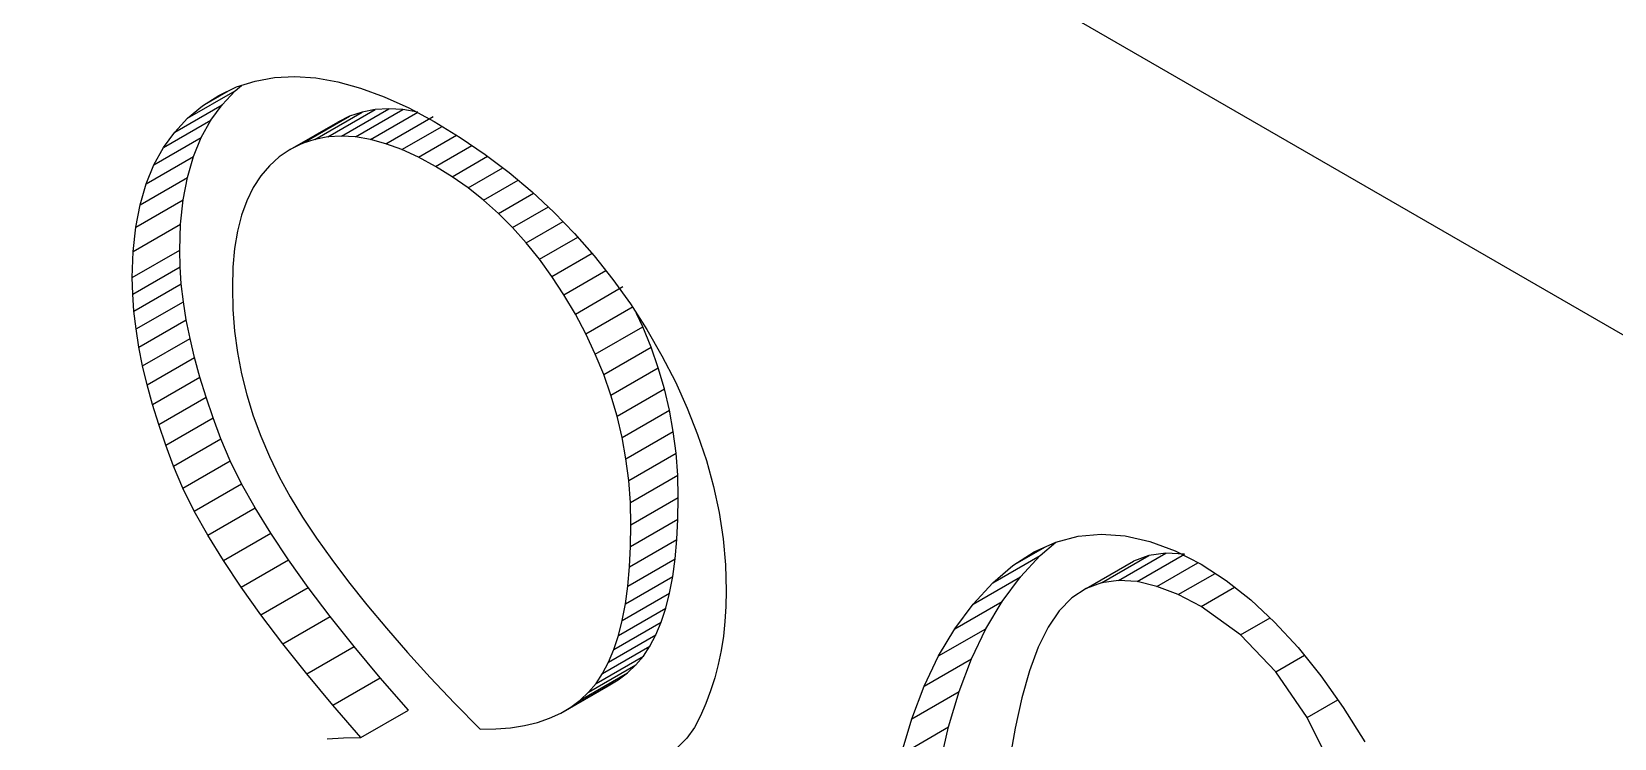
# Model space of a CAD drawing. Header units: millimetres. Extents: x 98 to 524, y -2487 to -1043.
# Drawn here: x 263.592 to 265.954, y -1255.592 to -1254.536 of the extents above; entities that cross this region are included whole.
import ezdxf

# ---------------------------------------------------------------- set-up
doc = ezdxf.new("R2010")
doc.units = ezdxf.units.MM
doc.layers.get('0').update_dxf_attribs({"lineweight": 18})

msp = doc.modelspace()

# ---------------------------------------------------------------- linework, layer by layer
at = {"color": 7, "lineweight": -3, "ltscale": 0.265362}
msp.add_line((272.784, -1258.9251), (263.5916, -1253.6179), dxfattribs=at)
at = {"color": 7, "lineweight": -3, "ltscale": 0.000732373}
msp.add_line((263.871, -1254.6317), (263.8975, -1254.6191), dxfattribs=at)
at = {"color": 7, "lineweight": -3, "ltscale": 0.000309904}
msp.add_line((263.8952, -1254.6247), (263.9048, -1254.6168), dxfattribs=at)
at = {"color": 7, "lineweight": -3, "ltscale": 0.000727456}
msp.add_line((263.8975, -1254.6191), (263.9252, -1254.6102), dxfattribs=at)
at = {"color": 7, "lineweight": -3, "ltscale": 0.000736201}
msp.add_line((263.9252, -1254.6102), (263.9542, -1254.605), dxfattribs=at)
at = {"color": 7, "lineweight": -3, "ltscale": 0.000757093}
msp.add_line((263.9542, -1254.605), (263.9844, -1254.6034), dxfattribs=at)
at = {"color": 7, "lineweight": -3, "ltscale": 0.00078868}
msp.add_line((263.9844, -1254.6034), (264.0159, -1254.6055), dxfattribs=at)
at = {"color": 7, "lineweight": -3, "ltscale": 0.000831039}
msp.add_line((264.0159, -1254.6055), (264.0487, -1254.6112), dxfattribs=at)
at = {"color": 7, "lineweight": -3, "ltscale": 0.000882067}
msp.add_line((264.0487, -1254.6112), (264.0827, -1254.6206), dxfattribs=at)
at = {"color": 7, "lineweight": -3, "ltscale": 0.000939844}
msp.add_line((264.0827, -1254.6206), (264.1179, -1254.6336), dxfattribs=at)
at = {"color": 7, "lineweight": -3, "ltscale": 0.002041}
for p, q in [((263.8245, -1254.6655), (263.8952, -1254.6247)), ((263.7884, -1254.7096), (263.8591, -1254.6688)), ((263.8051, -1254.6863), (263.8759, -1254.6455)), ((263.9954, -1254.7037), (264.0661, -1254.6628)), ((264.0141, -1254.6974), (264.0848, -1254.6566)), ((264.0336, -1254.6937), (264.1043, -1254.6529)), ((264.0539, -1254.6925), (264.1246, -1254.6516)), ((264.0752, -1254.6937), (264.1459, -1254.6529)), ((264.0973, -1254.6975), (264.168, -1254.6567)), ((264.1203, -1254.7038), (264.191, -1254.663)), ((263.9777, -1254.7124), (264.0484, -1254.6716)), ((263.7742, -1254.7355), (263.8449, -1254.6947)), ((263.7625, -1254.7639), (263.8332, -1254.7231)), ((263.7535, -1254.7949), (263.8242, -1254.7541)), ((263.7431, -1254.8646), (263.8138, -1254.8238)), ((263.7419, -1254.9033), (263.8126, -1254.8625)), ((263.7425, -1254.9283), (263.8132, -1254.8875)), ((263.7443, -1254.954), (263.815, -1254.9132)), ((264.4032, -1254.9581), (264.4739, -1254.9172)), ((263.7474, -1254.9804), (263.8181, -1254.9396)), ((264.4189, -1254.9878), (264.4897, -1254.947)), ((263.7517, -1255.0075), (263.8224, -1254.9667)), ((263.7573, -1255.0354), (263.828, -1254.9945)), ((264.433, -1255.0179), (264.5038, -1254.9771)), ((263.764, -1255.0639), (263.8347, -1255.0231)), ((264.4455, -1255.0485), (264.5162, -1255.0076)), ((264.4563, -1255.0793), (264.527, -1255.0385)), ((263.772, -1255.0932), (263.8428, -1255.0524)), ((264.4654, -1255.1106), (264.5361, -1255.0698)), ((263.7813, -1255.1231), (263.852, -1255.0823)), ((263.7918, -1255.1538), (263.8625, -1255.113)), ((264.4729, -1255.1423), (264.5436, -1255.1015)), ((263.8035, -1255.1852), (263.8742, -1255.1444)), ((263.8174, -1255.2179), (263.8881, -1255.177)), ((264.4828, -1255.2068), (264.5535, -1255.166)), ((263.8344, -1255.2522), (263.9051, -1255.2114)), ((264.4853, -1255.2396), (264.556, -1255.1988)), ((264.4861, -1255.2728), (264.5568, -1255.232)), ((263.8545, -1255.2884), (263.9252, -1255.2475)), ((264.4856, -1255.3052), (264.5563, -1255.2644)), ((263.8778, -1255.3262), (263.9485, -1255.2854)), ((264.4841, -1255.3357), (264.5548, -1255.2949)), ((263.9042, -1255.3659), (263.9749, -1255.325)), ((264.4814, -1255.3642), (264.5522, -1255.3234)), ((265.0262, -1255.3594), (265.0969, -1255.3186)), ((265.1654, -1255.3679), (265.2361, -1255.3271)), ((265.1886, -1255.3592), (265.2594, -1255.3184)), ((265.214, -1255.3557), (265.2847, -1255.3149)), ((265.2416, -1255.3576), (265.3123, -1255.3167)), ((264.4778, -1255.3908), (264.5485, -1255.35)), ((264.9969, -1255.3912), (265.0677, -1255.3504)), ((263.9337, -1255.4072), (264.0045, -1255.3664)), ((264.4731, -1255.4155), (264.5438, -1255.3747)), ((264.4674, -1255.4382), (264.5381, -1255.3974)), ((264.9697, -1255.4279), (265.0404, -1255.387)), ((263.9664, -1255.4504), (264.0371, -1255.4096)), ((264.4606, -1255.4589), (264.5313, -1255.4181)), ((264.4528, -1255.4778), (264.5235, -1255.4369)), ((264.9453, -1255.4686), (265.016, -1255.4278)), ((264.0022, -1255.4953), (264.0729, -1255.4545)), ((264.434, -1255.5096), (264.5047, -1255.4687)), ((264.4439, -1255.4946), (264.5146, -1255.4538)), ((264.4104, -1255.5346), (264.4811, -1255.4938)), ((264.4229, -1255.5228), (264.4936, -1255.482)), ((264.9238, -1255.5135), (264.9945, -1255.4727)), ((264.0411, -1255.5419), (264.1118, -1255.5011)), ((264.3813, -1255.554), (264.452, -1255.5132)), ((264.3965, -1255.545), (264.4672, -1255.5042)), ((264.9052, -1255.5624), (264.9759, -1255.5216)), ((264.0832, -1255.5903), (264.1539, -1255.5495)), ((264.8894, -1255.6155), (264.9601, -1255.5746))]:
    msp.add_line(p, q, dxfattribs=at)
at = {"color": 7, "lineweight": -3, "ltscale": 0.001121}
msp.add_line((263.8465, -1254.6473), (263.8853, -1254.6249), dxfattribs=at)
at = {"color": 7, "lineweight": -3, "ltscale": 0.000727632}
msp.add_line((263.8465, -1254.6473), (263.871, -1254.6317), dxfattribs=at)
at = {"color": 7, "lineweight": -3, "ltscale": 0.000709831}
msp.add_line((263.8759, -1254.6455), (263.8952, -1254.6247), dxfattribs=at)
at = {"color": 7, "lineweight": -3, "ltscale": 0.001004}
msp.add_line((264.1179, -1254.6336), (264.1545, -1254.6503), dxfattribs=at)
at = {"color": 7, "lineweight": -3, "ltscale": 0.00071011}
msp.add_line((263.8051, -1254.6863), (263.8245, -1254.6655), dxfattribs=at)
at = {"color": 7, "lineweight": -3, "ltscale": 0.000713343}
msp.add_line((263.8245, -1254.6655), (263.8465, -1254.6473), dxfattribs=at)
at = {"color": 7, "lineweight": -3, "ltscale": 0.000738375}
msp.add_line((263.8449, -1254.6947), (263.8591, -1254.6688), dxfattribs=at)
at = {"color": 7, "lineweight": -3, "ltscale": 0.000718525}
for p, q in [((263.8591, -1254.6688), (263.8759, -1254.6455)), ((263.7884, -1254.7096), (263.8051, -1254.6863))]:
    msp.add_line(p, q, dxfattribs=at)
at = {"color": 7, "lineweight": -3, "ltscale": 0.000494573}
for p, q in [((264.0661, -1254.6628), (264.0484, -1254.6716)), ((263.9954, -1254.7037), (263.9777, -1254.7124))]:
    msp.add_line(p, q, dxfattribs=at)
at = {"color": 7, "lineweight": -3, "ltscale": 0.00049109}
msp.add_line((264.0848, -1254.6566), (264.0661, -1254.6628), dxfattribs=at)
at = {"color": 7, "lineweight": -3, "ltscale": 0.00049595}
for p, q in [((264.1043, -1254.6529), (264.0848, -1254.6566)), ((264.0336, -1254.6937), (264.0141, -1254.6974))]:
    msp.add_line(p, q, dxfattribs=at)
at = {"color": 7, "lineweight": -3, "ltscale": 0.000510199}
msp.add_line((264.1246, -1254.6516), (264.1043, -1254.6529), dxfattribs=at)
at = {"color": 7, "lineweight": -3, "ltscale": 0.000532353}
msp.add_line((264.1459, -1254.6529), (264.1246, -1254.6516), dxfattribs=at)
at = {"color": 7, "lineweight": -3, "ltscale": 0.000561163}
msp.add_line((264.168, -1254.6567), (264.1459, -1254.6529), dxfattribs=at)
at = {"color": 7, "lineweight": -3, "ltscale": 0.001072}
msp.add_line((264.1545, -1254.6503), (264.1922, -1254.6707), dxfattribs=at)
at = {"color": 7, "lineweight": -3, "ltscale": 0.000510176}
msp.add_line((264.0539, -1254.6925), (264.0336, -1254.6937), dxfattribs=at)
at = {"color": 7, "lineweight": -3, "ltscale": 0.00053233}
msp.add_line((264.0752, -1254.6937), (264.0539, -1254.6925), dxfattribs=at)
at = {"color": 7, "lineweight": -3, "ltscale": 0.001732}
msp.add_line((264.1442, -1254.7126), (264.2042, -1254.678), dxfattribs=at)
at = {"color": 7, "lineweight": -3, "ltscale": 0.00164}
msp.add_line((264.1689, -1254.7239), (264.2258, -1254.6911), dxfattribs=at)
at = {"color": 7, "lineweight": -3, "ltscale": 0.001143}
msp.add_line((264.1922, -1254.6707), (264.2312, -1254.6945), dxfattribs=at)
at = {"color": 7, "lineweight": -3, "ltscale": 0.000738041}
msp.add_line((263.7742, -1254.7355), (263.7884, -1254.7096), dxfattribs=at)
at = {"color": 7, "lineweight": -3, "ltscale": 0.00076818}
for p, q in [((263.8332, -1254.7231), (263.8449, -1254.6947)), ((263.7625, -1254.7639), (263.7742, -1254.7355))]:
    msp.add_line(p, q, dxfattribs=at)
at = {"color": 7, "lineweight": -3, "ltscale": 0.000495045}
msp.add_line((263.9777, -1254.7124), (263.9613, -1254.7235), dxfattribs=at)
at = {"color": 7, "lineweight": -3, "ltscale": 0.000491211}
msp.add_line((264.0141, -1254.6974), (263.9954, -1254.7037), dxfattribs=at)
at = {"color": 7, "lineweight": -3, "ltscale": 0.000561228}
msp.add_line((264.0973, -1254.6975), (264.0752, -1254.6937), dxfattribs=at)
at = {"color": 7, "lineweight": -3, "ltscale": 0.00059634}
msp.add_line((264.1203, -1254.7038), (264.0973, -1254.6975), dxfattribs=at)
at = {"color": 7, "lineweight": -3, "ltscale": 0.000636152}
msp.add_line((264.1442, -1254.7126), (264.1203, -1254.7038), dxfattribs=at)
at = {"color": 7, "lineweight": -3, "ltscale": 0.000680096}
msp.add_line((264.1689, -1254.7239), (264.1442, -1254.7126), dxfattribs=at)
at = {"color": 7, "lineweight": -3, "ltscale": 0.001565}
msp.add_line((264.1946, -1254.7377), (264.2488, -1254.7064), dxfattribs=at)
at = {"color": 7, "lineweight": -3, "ltscale": 0.00113}
msp.add_line((264.2312, -1254.6945), (264.2686, -1254.7199), dxfattribs=at)
at = {"color": 7, "lineweight": -3, "ltscale": 0.00080748}
for p, q in [((263.8242, -1254.7541), (263.8332, -1254.7231)), ((263.7535, -1254.7949), (263.7625, -1254.7639))]:
    msp.add_line(p, q, dxfattribs=at)
at = {"color": 7, "lineweight": -3, "ltscale": 0.000501238}
msp.add_line((263.9465, -1254.7366), (263.9336, -1254.7519), dxfattribs=at)
at = {"color": 7, "lineweight": -3, "ltscale": 0.000493567}
msp.add_line((263.9613, -1254.7235), (263.9465, -1254.7366), dxfattribs=at)
at = {"color": 7, "lineweight": -3, "ltscale": 0.00072794}
msp.add_line((264.1946, -1254.7377), (264.1689, -1254.7239), dxfattribs=at)
at = {"color": 7, "lineweight": -3, "ltscale": 0.000725912}
msp.add_line((264.2193, -1254.753), (264.1946, -1254.7377), dxfattribs=at)
at = {"color": 7, "lineweight": -3, "ltscale": 0.001524}
msp.add_line((264.2193, -1254.753), (264.2721, -1254.7225), dxfattribs=at)
at = {"color": 7, "lineweight": -3, "ltscale": 0.001498}
msp.add_line((264.2431, -1254.7697), (264.295, -1254.7398), dxfattribs=at)
at = {"color": 7, "lineweight": -3, "ltscale": 0.001122}
msp.add_line((264.2686, -1254.7199), (264.3044, -1254.7469), dxfattribs=at)
at = {"color": 7, "lineweight": -3, "ltscale": 0.000854231}
msp.add_line((263.8177, -1254.7877), (263.8242, -1254.7541), dxfattribs=at)
at = {"color": 7, "lineweight": -3, "ltscale": 0.000518481}
msp.add_line((263.9336, -1254.7519), (263.9223, -1254.7693), dxfattribs=at)
at = {"color": 7, "lineweight": -3, "ltscale": 0.000728874}
msp.add_line((264.2431, -1254.7697), (264.2193, -1254.753), dxfattribs=at)
at = {"color": 7, "lineweight": -3, "ltscale": 0.001493}
msp.add_line((264.2661, -1254.788), (264.3179, -1254.7582), dxfattribs=at)
at = {"color": 7, "lineweight": -3, "ltscale": 0.001115}
msp.add_line((264.3044, -1254.7469), (264.3386, -1254.7755), dxfattribs=at)
at = {"color": 7, "lineweight": -3, "ltscale": 0.000543213}
msp.add_line((263.9223, -1254.7693), (263.9128, -1254.7889), dxfattribs=at)
at = {"color": 7, "lineweight": -3, "ltscale": 0.000734154}
msp.add_line((264.2661, -1254.788), (264.2431, -1254.7697), dxfattribs=at)
at = {"color": 7, "lineweight": -3, "ltscale": 0.001514}
msp.add_line((264.2883, -1254.8078), (264.3407, -1254.7775), dxfattribs=at)
at = {"color": 7, "lineweight": -3, "ltscale": 0.001111}
for p, q in [((264.3386, -1254.7755), (264.3712, -1254.8058)), ((264.3712, -1254.8058), (264.4021, -1254.8377)), ((263.8778, -1255.3262), (263.8545, -1255.2884))]:
    msp.add_line(p, q, dxfattribs=at)
at = {"color": 7, "lineweight": -3, "ltscale": 0.002042}
for p, q in [((263.747, -1254.8285), (263.8177, -1254.7877)), ((264.4787, -1255.1744), (264.5494, -1255.1335))]:
    msp.add_line(p, q, dxfattribs=at)
at = {"color": 7, "lineweight": -3, "ltscale": 0.000854677}
msp.add_line((263.747, -1254.8285), (263.7535, -1254.7949), dxfattribs=at)
at = {"color": 7, "lineweight": -3, "ltscale": 0.000908163}
msp.add_line((263.8138, -1254.8238), (263.8177, -1254.7877), dxfattribs=at)
at = {"color": 7, "lineweight": -3, "ltscale": 0.000613227}
msp.add_line((263.905, -1254.8105), (263.899, -1254.8343), dxfattribs=at)
at = {"color": 7, "lineweight": -3, "ltscale": 0.000575335}
msp.add_line((263.9128, -1254.7889), (263.905, -1254.8105), dxfattribs=at)
at = {"color": 7, "lineweight": -3, "ltscale": 0.000741869}
msp.add_line((264.2883, -1254.8078), (264.2661, -1254.788), dxfattribs=at)
at = {"color": 7, "lineweight": -3, "ltscale": 0.000752574}
msp.add_line((264.3096, -1254.8291), (264.2883, -1254.8078), dxfattribs=at)
at = {"color": 7, "lineweight": -3, "ltscale": 0.001543}
msp.add_line((264.3096, -1254.8291), (264.363, -1254.7982), dxfattribs=at)
at = {"color": 7, "lineweight": -3, "ltscale": 0.000908123}
msp.add_line((263.7431, -1254.8646), (263.747, -1254.8285), dxfattribs=at)
at = {"color": 7, "lineweight": -3, "ltscale": 0.000967938}
msp.add_line((263.8126, -1254.8625), (263.8138, -1254.8238), dxfattribs=at)
at = {"color": 7, "lineweight": -3, "ltscale": 0.000656733}
msp.add_line((263.899, -1254.8343), (263.8946, -1254.8602), dxfattribs=at)
at = {"color": 7, "lineweight": -3, "ltscale": 0.000765316}
msp.add_line((264.33, -1254.8519), (264.3096, -1254.8291), dxfattribs=at)
at = {"color": 7, "lineweight": -3, "ltscale": 0.001589}
msp.add_line((264.33, -1254.8519), (264.385, -1254.8201), dxfattribs=at)
at = {"color": 7, "lineweight": -3, "ltscale": 0.000779968}
msp.add_line((264.3496, -1254.8761), (264.33, -1254.8519), dxfattribs=at)
at = {"color": 7, "lineweight": -3, "ltscale": 0.001654}
msp.add_line((264.3496, -1254.8761), (264.4069, -1254.8431), dxfattribs=at)
at = {"color": 7, "lineweight": -3, "ltscale": 0.001113}
msp.add_line((264.4021, -1254.8377), (264.4315, -1254.8712), dxfattribs=at)
at = {"color": 7, "lineweight": -3, "ltscale": 0.000967556}
msp.add_line((263.7419, -1254.9033), (263.7431, -1254.8646), dxfattribs=at)
at = {"color": 7, "lineweight": -3, "ltscale": 0.000624652}
msp.add_line((263.8132, -1254.8875), (263.8126, -1254.8625), dxfattribs=at)
at = {"color": 7, "lineweight": -3, "ltscale": 0.000703374}
msp.add_line((263.8946, -1254.8602), (263.892, -1254.8882), dxfattribs=at)
at = {"color": 7, "lineweight": -3, "ltscale": 0.000796681}
msp.add_line((264.3683, -1254.9019), (264.3496, -1254.8761), dxfattribs=at)
at = {"color": 7, "lineweight": -3, "ltscale": 0.001728}
msp.add_line((264.3683, -1254.9019), (264.4282, -1254.8674), dxfattribs=at)
at = {"color": 7, "lineweight": -3, "ltscale": 0.001119}
msp.add_line((264.4315, -1254.8712), (264.4592, -1254.9063), dxfattribs=at)
at = {"color": 7, "lineweight": -3, "ltscale": 0.000625034}
msp.add_line((263.7425, -1254.9283), (263.7419, -1254.9033), dxfattribs=at)
at = {"color": 7, "lineweight": -3, "ltscale": 0.000644459}
msp.add_line((263.815, -1254.9132), (263.8132, -1254.8875), dxfattribs=at)
at = {"color": 7, "lineweight": -3, "ltscale": 0.000754087}
msp.add_line((263.892, -1254.8882), (263.8912, -1254.9184), dxfattribs=at)
at = {"color": 7, "lineweight": -3, "ltscale": 0.000815966}
msp.add_line((264.3862, -1254.9292), (264.3683, -1254.9019), dxfattribs=at)
at = {"color": 7, "lineweight": -3, "ltscale": 0.001808}
msp.add_line((264.3862, -1254.9292), (264.4488, -1254.8931), dxfattribs=at)
at = {"color": 7, "lineweight": -3, "ltscale": 0.000644051}
msp.add_line((263.7443, -1254.954), (263.7425, -1254.9283), dxfattribs=at)
at = {"color": 7, "lineweight": -3, "ltscale": 0.000664382}
msp.add_line((263.8181, -1254.9396), (263.815, -1254.9132), dxfattribs=at)
at = {"color": 7, "lineweight": -3, "ltscale": 0.000817387}
msp.add_line((263.8912, -1254.9184), (263.892, -1254.9511), dxfattribs=at)
at = {"color": 7, "lineweight": -3, "ltscale": 0.001126}
msp.add_line((264.4592, -1254.9063), (264.4853, -1254.943), dxfattribs=at)
at = {"color": 7, "lineweight": -3, "ltscale": 0.000686791}
for p, q in [((263.8224, -1254.9667), (263.8181, -1254.9396)), ((263.7517, -1255.0075), (263.7474, -1254.9804))]:
    msp.add_line(p, q, dxfattribs=at)
at = {"color": 7, "lineweight": -3, "ltscale": 0.000811692}
msp.add_line((263.892, -1254.9511), (263.8946, -1254.9834), dxfattribs=at)
at = {"color": 7, "lineweight": -3, "ltscale": 0.000836628}
msp.add_line((264.4032, -1254.9581), (264.3862, -1254.9292), dxfattribs=at)
at = {"color": 7, "lineweight": -3, "ltscale": 0.001137}
msp.add_line((264.4853, -1254.943), (264.5098, -1254.9813), dxfattribs=at)
at = {"color": 7, "lineweight": -3, "ltscale": 0.000664805}
msp.add_line((263.7474, -1254.9804), (263.7443, -1254.954), dxfattribs=at)
at = {"color": 7, "lineweight": -3, "ltscale": 0.000709521}
for p, q in [((263.828, -1254.9945), (263.8224, -1254.9667)), ((263.7573, -1255.0354), (263.7517, -1255.0075))]:
    msp.add_line(p, q, dxfattribs=at)
at = {"color": 7, "lineweight": -3, "ltscale": 0.000841279}
msp.add_line((264.4189, -1254.9878), (264.4032, -1254.9581), dxfattribs=at)
at = {"color": 7, "lineweight": -3, "ltscale": 0.000547975}
msp.add_line((264.5038, -1254.9771), (264.4945, -1254.9573), dxfattribs=at)
at = {"color": 7, "lineweight": -3, "ltscale": 0.000733551}
for p, q in [((263.8347, -1255.0231), (263.828, -1254.9945)), ((263.764, -1255.0639), (263.7573, -1255.0354))]:
    msp.add_line(p, q, dxfattribs=at)
at = {"color": 7, "lineweight": -3, "ltscale": 0.000808757}
msp.add_line((263.8946, -1254.9834), (263.899, -1255.0155), dxfattribs=at)
at = {"color": 7, "lineweight": -3, "ltscale": 0.000831941}
msp.add_line((264.433, -1255.0179), (264.4189, -1254.9878), dxfattribs=at)
at = {"color": 7, "lineweight": -3, "ltscale": 0.000823997}
msp.add_line((264.5162, -1255.0076), (264.5038, -1254.9771), dxfattribs=at)
at = {"color": 7, "lineweight": -3, "ltscale": 0.001129}
msp.add_line((264.5098, -1254.9813), (264.5324, -1255.0204), dxfattribs=at)
at = {"color": 7, "lineweight": -3, "ltscale": 0.000758573}
msp.add_line((263.8428, -1255.0524), (263.8347, -1255.0231), dxfattribs=at)
at = {"color": 7, "lineweight": -3, "ltscale": 0.000808084}
msp.add_line((263.899, -1255.0155), (263.905, -1255.0472), dxfattribs=at)
at = {"color": 7, "lineweight": -3, "ltscale": 0.000823853}
msp.add_line((264.4455, -1255.0485), (264.433, -1255.0179), dxfattribs=at)
at = {"color": 7, "lineweight": -3, "ltscale": 0.000818078}
msp.add_line((264.527, -1255.0385), (264.5162, -1255.0076), dxfattribs=at)
at = {"color": 7, "lineweight": -3, "ltscale": 0.0011}
msp.add_line((264.5324, -1255.0204), (264.5525, -1255.0595), dxfattribs=at)
at = {"color": 7, "lineweight": -3, "ltscale": 0.000814606}
msp.add_line((264.5361, -1255.0698), (264.527, -1255.0385), dxfattribs=at)
at = {"color": 7, "lineweight": -3, "ltscale": 0.000758205}
msp.add_line((263.772, -1255.0932), (263.764, -1255.0639), dxfattribs=at)
at = {"color": 7, "lineweight": -3, "ltscale": 0.00078406}
for p, q in [((263.852, -1255.0823), (263.8428, -1255.0524)), ((263.7813, -1255.1231), (263.772, -1255.0932))]:
    msp.add_line(p, q, dxfattribs=at)
at = {"color": 7, "lineweight": -3, "ltscale": 0.000809274}
msp.add_line((263.905, -1255.0472), (263.9128, -1255.0786), dxfattribs=at)
at = {"color": 7, "lineweight": -3, "ltscale": 0.000818204}
msp.add_line((264.4563, -1255.0793), (264.4455, -1255.0485), dxfattribs=at)
at = {"color": 7, "lineweight": -3, "ltscale": 0.000813692}
msp.add_line((264.5436, -1255.1015), (264.5361, -1255.0698), dxfattribs=at)
at = {"color": 7, "lineweight": -3, "ltscale": 0.001073}
msp.add_line((264.5525, -1255.0595), (264.5703, -1255.0986), dxfattribs=at)
at = {"color": 7, "lineweight": -3, "ltscale": 0.000810542}
for p, q in [((263.8625, -1255.113), (263.852, -1255.0823)), ((263.7918, -1255.1538), (263.7813, -1255.1231))]:
    msp.add_line(p, q, dxfattribs=at)
at = {"color": 7, "lineweight": -3, "ltscale": 0.00081379}
msp.add_line((263.9128, -1255.0786), (263.9223, -1255.1098), dxfattribs=at)
at = {"color": 7, "lineweight": -3, "ltscale": 0.000814972}
msp.add_line((264.4654, -1255.1106), (264.4563, -1255.0793), dxfattribs=at)
at = {"color": 7, "lineweight": -3, "ltscale": 0.000837591}
msp.add_line((263.8742, -1255.1444), (263.8625, -1255.113), dxfattribs=at)
at = {"color": 7, "lineweight": -3, "ltscale": 0.000819538}
msp.add_line((263.9223, -1255.1098), (263.9336, -1255.1406), dxfattribs=at)
at = {"color": 7, "lineweight": -3, "ltscale": 0.00081332}
msp.add_line((264.4729, -1255.1423), (264.4654, -1255.1106), dxfattribs=at)
at = {"color": 7, "lineweight": -3, "ltscale": 0.000814164}
msp.add_line((264.5494, -1255.1335), (264.5436, -1255.1015), dxfattribs=at)
at = {"color": 7, "lineweight": -3, "ltscale": 0.001049}
msp.add_line((264.5703, -1255.0986), (264.5857, -1255.1377), dxfattribs=at)
at = {"color": 7, "lineweight": -3, "ltscale": 0.000827931}
msp.add_line((263.9336, -1255.1406), (263.9465, -1255.171), dxfattribs=at)
at = {"color": 7, "lineweight": -3, "ltscale": 0.000817188}
msp.add_line((264.5535, -1255.166), (264.5494, -1255.1335), dxfattribs=at)
at = {"color": 7, "lineweight": -3, "ltscale": 0.001029}
msp.add_line((264.5857, -1255.1377), (264.5987, -1255.1767), dxfattribs=at)
at = {"color": 7, "lineweight": -3, "ltscale": 0.000837948}
msp.add_line((263.8035, -1255.1852), (263.7918, -1255.1538), dxfattribs=at)
at = {"color": 7, "lineweight": -3, "ltscale": 0.000886385}
for p, q in [((263.8881, -1255.177), (263.8742, -1255.1444)), ((263.8174, -1255.2179), (263.8035, -1255.1852))]:
    msp.add_line(p, q, dxfattribs=at)
at = {"color": 7, "lineweight": -3, "ltscale": 0.000814471}
msp.add_line((264.4787, -1255.1744), (264.4729, -1255.1423), dxfattribs=at)
at = {"color": 7, "lineweight": -3, "ltscale": 0.000958942}
for p, q in [((263.9051, -1255.2114), (263.8881, -1255.177)), ((263.8344, -1255.2522), (263.8174, -1255.2179))]:
    msp.add_line(p, q, dxfattribs=at)
at = {"color": 7, "lineweight": -3, "ltscale": 0.000839045}
msp.add_line((263.9465, -1255.171), (263.9613, -1255.2012), dxfattribs=at)
at = {"color": 7, "lineweight": -3, "ltscale": 0.000817237}
msp.add_line((264.4828, -1255.2068), (264.4787, -1255.1744), dxfattribs=at)
at = {"color": 7, "lineweight": -3, "ltscale": 0.000822894}
for p, q in [((264.556, -1255.1988), (264.5535, -1255.166)), ((264.4853, -1255.2396), (264.4828, -1255.2068))]:
    msp.add_line(p, q, dxfattribs=at)
at = {"color": 7, "lineweight": -3, "ltscale": 0.001011}
msp.add_line((264.5987, -1255.1767), (264.6094, -1255.2157), dxfattribs=at)
at = {"color": 7, "lineweight": -3, "ltscale": 0.001034}
for p, q in [((263.9252, -1255.2475), (263.9051, -1255.2114)), ((263.8545, -1255.2884), (263.8344, -1255.2522))]:
    msp.add_line(p, q, dxfattribs=at)
at = {"color": 7, "lineweight": -3, "ltscale": 0.00085212}
msp.add_line((263.9613, -1255.2012), (263.9777, -1255.2311), dxfattribs=at)
at = {"color": 7, "lineweight": -3, "ltscale": 0.000830334}
for p, q in [((264.5568, -1255.232), (264.556, -1255.1988)), ((264.4861, -1255.2728), (264.4853, -1255.2396))]:
    msp.add_line(p, q, dxfattribs=at)
at = {"color": 7, "lineweight": -3, "ltscale": 0.00088426}
msp.add_line((263.9777, -1255.2311), (263.9961, -1255.2613), dxfattribs=at)
at = {"color": 7, "lineweight": -3, "ltscale": 0.000810727}
msp.add_line((264.5563, -1255.2644), (264.5568, -1255.232), dxfattribs=at)
at = {"color": 7, "lineweight": -3, "ltscale": 0.000995677}
msp.add_line((264.6094, -1255.2157), (264.6177, -1255.2546), dxfattribs=at)
at = {"color": 7, "lineweight": -3, "ltscale": 0.001112}
msp.add_line((263.9485, -1255.2854), (263.9252, -1255.2475), dxfattribs=at)
at = {"color": 7, "lineweight": -3, "ltscale": 0.000984321}
msp.add_line((264.6177, -1255.2546), (264.6236, -1255.2936), dxfattribs=at)
at = {"color": 7, "lineweight": -3, "ltscale": 0.000934758}
msp.add_line((263.9961, -1255.2613), (264.0167, -1255.2925), dxfattribs=at)
at = {"color": 7, "lineweight": -3, "ltscale": 0.000810346}
msp.add_line((264.4856, -1255.3052), (264.4861, -1255.2728), dxfattribs=at)
at = {"color": 7, "lineweight": -3, "ltscale": 0.000762788}
msp.add_line((264.5548, -1255.2949), (264.5563, -1255.2644), dxfattribs=at)
at = {"color": 7, "lineweight": -3, "ltscale": 0.00119}
msp.add_line((263.9749, -1255.325), (263.9485, -1255.2854), dxfattribs=at)
at = {"color": 7, "lineweight": -3, "ltscale": 0.00098637}
msp.add_line((264.0167, -1255.2925), (264.0395, -1255.3246), dxfattribs=at)
at = {"color": 7, "lineweight": -3, "ltscale": 0.000763169}
msp.add_line((264.4841, -1255.3357), (264.4856, -1255.3052), dxfattribs=at)
at = {"color": 7, "lineweight": -3, "ltscale": 0.000716705}
msp.add_line((264.5522, -1255.3234), (264.5548, -1255.2949), dxfattribs=at)
at = {"color": 7, "lineweight": -3, "ltscale": 0.000976835}
msp.add_line((264.6236, -1255.2936), (264.6272, -1255.3325), dxfattribs=at)
at = {"color": 7, "lineweight": -3, "ltscale": 0.001396}
msp.add_line((265.0564, -1255.3334), (265.1048, -1255.3055), dxfattribs=at)
at = {"color": 7, "lineweight": -3, "ltscale": 0.000888218}
msp.add_line((265.0878, -1255.3131), (265.1202, -1255.2986), dxfattribs=at)
at = {"color": 7, "lineweight": -3, "ltscale": 0.000767695}
msp.add_line((265.0969, -1255.3186), (265.1202, -1255.2986), dxfattribs=at)
at = {"color": 7, "lineweight": -3, "ltscale": 0.000865598}
msp.add_line((265.1202, -1255.2986), (265.1537, -1255.2897), dxfattribs=at)
at = {"color": 7, "lineweight": -3, "ltscale": 0.000867458}
msp.add_line((265.1537, -1255.2897), (265.1882, -1255.2867), dxfattribs=at)
at = {"color": 7, "lineweight": -3, "ltscale": 0.000892441}
msp.add_line((265.1882, -1255.2867), (265.2238, -1255.2893), dxfattribs=at)
at = {"color": 7, "lineweight": -3, "ltscale": 0.000940663}
msp.add_line((265.2238, -1255.2893), (265.2605, -1255.2977), dxfattribs=at)
at = {"color": 7, "lineweight": -3, "ltscale": 0.001008}
msp.add_line((265.2605, -1255.2977), (265.2983, -1255.3118), dxfattribs=at)
at = {"color": 7, "lineweight": -3, "ltscale": 0.001191}
msp.add_line((263.9042, -1255.3659), (263.8778, -1255.3262), dxfattribs=at)
at = {"color": 7, "lineweight": -3, "ltscale": 0.001271}
for p, q in [((264.0045, -1255.3664), (263.9749, -1255.325)), ((263.9337, -1255.4072), (263.9042, -1255.3659))]:
    msp.add_line(p, q, dxfattribs=at)
at = {"color": 7, "lineweight": -3, "ltscale": 0.001039}
msp.add_line((264.0395, -1255.3246), (264.0645, -1255.3579), dxfattribs=at)
at = {"color": 7, "lineweight": -3, "ltscale": 0.000670745}
msp.add_line((264.5485, -1255.35), (264.5522, -1255.3234), dxfattribs=at)
at = {"color": 7, "lineweight": -3, "ltscale": 0.00093357}
msp.add_line((265.0564, -1255.3334), (265.0878, -1255.3131), dxfattribs=at)
at = {"color": 7, "lineweight": -3, "ltscale": 0.001079}
for p, q in [((265.0677, -1255.3504), (265.0969, -1255.3186)), ((264.9969, -1255.3912), (265.0262, -1255.3594))]:
    msp.add_line(p, q, dxfattribs=at)
at = {"color": 7, "lineweight": -3, "ltscale": 0.000619888}
for p, q in [((265.2594, -1255.3184), (265.2361, -1255.3271)), ((265.1886, -1255.3592), (265.1654, -1255.3679))]:
    msp.add_line(p, q, dxfattribs=at)
at = {"color": 7, "lineweight": -3, "ltscale": 0.000640645}
msp.add_line((265.2847, -1255.3149), (265.2594, -1255.3184), dxfattribs=at)
at = {"color": 7, "lineweight": -3, "ltscale": 0.001767}
msp.add_line((265.2713, -1255.3646), (265.3325, -1255.3293), dxfattribs=at)
at = {"color": 7, "lineweight": -3, "ltscale": 0.000689667}
for p, q in [((265.3123, -1255.3167), (265.2847, -1255.3149)), ((265.2416, -1255.3576), (265.214, -1255.3557))]:
    msp.add_line(p, q, dxfattribs=at)
at = {"color": 7, "lineweight": -3, "ltscale": 0.00109}
msp.add_line((265.2983, -1255.3118), (265.3371, -1255.3317), dxfattribs=at)
at = {"color": 7, "lineweight": -3, "ltscale": 0.000716325}
msp.add_line((264.4814, -1255.3642), (264.4841, -1255.3357), dxfattribs=at)
at = {"color": 7, "lineweight": -3, "ltscale": 0.000627177}
for p, q in [((264.5438, -1255.3747), (264.5485, -1255.35)), ((264.4731, -1255.4155), (264.4778, -1255.3908))]:
    msp.add_line(p, q, dxfattribs=at)
at = {"color": 7, "lineweight": -3, "ltscale": 0.000972429}
msp.add_line((264.6272, -1255.3325), (264.6284, -1255.3713), dxfattribs=at)
at = {"color": 7, "lineweight": -3, "ltscale": 0.000998161}
msp.add_line((265.0262, -1255.3594), (265.0564, -1255.3334), dxfattribs=at)
at = {"color": 7, "lineweight": -3, "ltscale": 0.001142}
for p, q in [((265.0404, -1255.387), (265.0677, -1255.3504)), ((264.9697, -1255.4279), (264.9969, -1255.3912))]:
    msp.add_line(p, q, dxfattribs=at)
at = {"color": 7, "lineweight": -3, "ltscale": 0.001588}
msp.add_line((265.3031, -1255.377), (265.3581, -1255.3452), dxfattribs=at)
at = {"color": 7, "lineweight": -3, "ltscale": 0.001116}
msp.add_line((265.3371, -1255.3317), (265.3746, -1255.3558), dxfattribs=at)
at = {"color": 7, "lineweight": -3, "ltscale": 0.001353}
for p, q in [((264.0371, -1255.4096), (264.0045, -1255.3664)), ((263.9664, -1255.4504), (263.9337, -1255.4072))]:
    msp.add_line(p, q, dxfattribs=at)
at = {"color": 7, "lineweight": -3, "ltscale": 0.001093}
msp.add_line((264.0645, -1255.3579), (264.0918, -1255.392), dxfattribs=at)
at = {"color": 7, "lineweight": -3, "ltscale": 0.000671123}
msp.add_line((264.4778, -1255.3908), (264.4814, -1255.3642), dxfattribs=at)
at = {"color": 7, "lineweight": -3, "ltscale": 0.000585468}
msp.add_line((264.5381, -1255.3974), (264.5438, -1255.3747), dxfattribs=at)
at = {"color": 7, "lineweight": -3, "ltscale": 0.000580717}
msp.add_line((264.6284, -1255.3713), (264.6279, -1255.3946), dxfattribs=at)
at = {"color": 7, "lineweight": -3, "ltscale": 0.000632054}
msp.add_line((265.1654, -1255.3679), (265.1444, -1255.3819), dxfattribs=at)
at = {"color": 7, "lineweight": -3, "ltscale": 0.000640593}
msp.add_line((265.214, -1255.3557), (265.1886, -1255.3592), dxfattribs=at)
at = {"color": 7, "lineweight": -3, "ltscale": 0.00076315}
msp.add_line((265.2713, -1255.3646), (265.2416, -1255.3576), dxfattribs=at)
at = {"color": 7, "lineweight": -3, "ltscale": 0.000853849}
msp.add_line((265.3031, -1255.377), (265.2713, -1255.3646), dxfattribs=at)
at = {"color": 7, "lineweight": -3, "ltscale": 0.00095733}
msp.add_line((265.3371, -1255.3946), (265.3031, -1255.377), dxfattribs=at)
at = {"color": 7, "lineweight": -3, "ltscale": 0.001445}
msp.add_line((265.3371, -1255.3946), (265.3872, -1255.3657), dxfattribs=at)
at = {"color": 7, "lineweight": -3, "ltscale": 0.001164}
msp.add_line((265.3746, -1255.3558), (265.4112, -1255.3846), dxfattribs=at)
at = {"color": 7, "lineweight": -3, "ltscale": 0.001147}
msp.add_line((264.0918, -1255.392), (264.1212, -1255.4272), dxfattribs=at)
at = {"color": 7, "lineweight": -3, "ltscale": 0.000546109}
for p, q in [((264.5313, -1255.4181), (264.5381, -1255.3974)), ((264.4606, -1255.4589), (264.4674, -1255.4382))]:
    msp.add_line(p, q, dxfattribs=at)
at = {"color": 7, "lineweight": -3, "ltscale": 0.000566069}
msp.add_line((264.6279, -1255.3946), (264.6265, -1255.4172), dxfattribs=at)
at = {"color": 7, "lineweight": -3, "ltscale": 0.001187}
for p, q in [((265.016, -1255.4278), (265.0404, -1255.387)), ((264.9453, -1255.4686), (264.9697, -1255.4279))]:
    msp.add_line(p, q, dxfattribs=at)
at = {"color": 7, "lineweight": -3, "ltscale": 0.000742452}
msp.add_line((265.1255, -1255.4012), (265.1087, -1255.4257), dxfattribs=at)
at = {"color": 7, "lineweight": -3, "ltscale": 0.00067492}
msp.add_line((265.1444, -1255.3819), (265.1255, -1255.4012), dxfattribs=at)
at = {"color": 7, "lineweight": -3, "ltscale": 0.001815}
msp.add_line((265.3961, -1255.4369), (265.3371, -1255.3946), dxfattribs=at)
at = {"color": 7, "lineweight": -3, "ltscale": 0.001223}
msp.add_line((265.4112, -1255.3846), (265.447, -1255.4179), dxfattribs=at)
at = {"color": 7, "lineweight": -3, "ltscale": 0.001435}
for p, q in [((264.0729, -1255.4545), (264.0371, -1255.4096)), ((264.0022, -1255.4953), (263.9664, -1255.4504))]:
    msp.add_line(p, q, dxfattribs=at)
at = {"color": 7, "lineweight": -3, "ltscale": 0.000585099}
msp.add_line((264.4674, -1255.4382), (264.4731, -1255.4155), dxfattribs=at)
at = {"color": 7, "lineweight": -3, "ltscale": 0.000509438}
for p, q in [((264.5235, -1255.4369), (264.5313, -1255.4181)), ((264.4528, -1255.4778), (264.4606, -1255.4589))]:
    msp.add_line(p, q, dxfattribs=at)
at = {"color": 7, "lineweight": -3, "ltscale": 0.000552489}
msp.add_line((264.6265, -1255.4172), (264.6241, -1255.4391), dxfattribs=at)
at = {"color": 7, "lineweight": -3, "ltscale": 0.001272}
msp.add_line((265.3961, -1255.4369), (265.4402, -1255.4115), dxfattribs=at)
at = {"color": 7, "lineweight": -3, "ltscale": 0.001289}
msp.add_line((265.447, -1255.4179), (265.482, -1255.4558), dxfattribs=at)
at = {"color": 7, "lineweight": -3, "ltscale": 0.001202}
msp.add_line((264.1212, -1255.4272), (264.1528, -1255.4634), dxfattribs=at)
at = {"color": 7, "lineweight": -3, "ltscale": 0.00047624}
msp.add_line((264.5146, -1255.4538), (264.5235, -1255.4369), dxfattribs=at)
at = {"color": 7, "lineweight": -3, "ltscale": 0.00053974}
msp.add_line((264.6241, -1255.4391), (264.6208, -1255.4605), dxfattribs=at)
at = {"color": 7, "lineweight": -3, "ltscale": 0.001244}
for p, q in [((264.9945, -1255.4727), (265.016, -1255.4278)), ((264.9238, -1255.5135), (264.9453, -1255.4686))]:
    msp.add_line(p, q, dxfattribs=at)
at = {"color": 7, "lineweight": -3, "ltscale": 0.000829479}
msp.add_line((265.1087, -1255.4257), (265.0941, -1255.4555), dxfattribs=at)
at = {"color": 7, "lineweight": -3, "ltscale": 0.001911}
msp.add_line((265.4489, -1255.4922), (265.3961, -1255.4369), dxfattribs=at)
at = {"color": 7, "lineweight": -3, "ltscale": 0.001519}
for p, q in [((264.1118, -1255.5011), (264.0729, -1255.4545)), ((264.0411, -1255.5419), (264.0022, -1255.4953))]:
    msp.add_line(p, q, dxfattribs=at)
at = {"color": 7, "lineweight": -3, "ltscale": 0.001257}
msp.add_line((264.1528, -1255.4634), (264.1867, -1255.5006), dxfattribs=at)
at = {"color": 7, "lineweight": -3, "ltscale": 0.00043245}
msp.add_line((264.4936, -1255.482), (264.5047, -1255.4687), dxfattribs=at)
at = {"color": 7, "lineweight": -3, "ltscale": 0.000448067}
for p, q in [((264.5047, -1255.4687), (264.5146, -1255.4538)), ((264.434, -1255.5096), (264.4439, -1255.4946))]:
    msp.add_line(p, q, dxfattribs=at)
at = {"color": 7, "lineweight": -3, "ltscale": 0.000528482}
msp.add_line((264.6208, -1255.4605), (264.6165, -1255.4812), dxfattribs=at)
at = {"color": 7, "lineweight": -3, "ltscale": 0.000933478}
msp.add_line((265.0941, -1255.4555), (265.0813, -1255.4906), dxfattribs=at)
at = {"color": 7, "lineweight": -3, "ltscale": 0.001229}
msp.add_line((265.4489, -1255.4922), (265.4915, -1255.4676), dxfattribs=at)
at = {"color": 7, "lineweight": -3, "ltscale": 0.001361}
msp.add_line((265.482, -1255.4558), (265.5161, -1255.4983), dxfattribs=at)
at = {"color": 7, "lineweight": -3, "ltscale": 0.000476577}
msp.add_line((264.4439, -1255.4946), (264.4528, -1255.4778), dxfattribs=at)
at = {"color": 7, "lineweight": -3, "ltscale": 0.000433502}
msp.add_line((264.4672, -1255.5042), (264.4811, -1255.4938), dxfattribs=at)
at = {"color": 7, "lineweight": -3, "ltscale": 0.000429867}
msp.add_line((264.4811, -1255.4938), (264.4936, -1255.482), dxfattribs=at)
at = {"color": 7, "lineweight": -3, "ltscale": 0.000518689}
msp.add_line((264.6165, -1255.4812), (264.6113, -1255.5013), dxfattribs=at)
at = {"color": 7, "lineweight": -3, "ltscale": 0.001309}
for p, q in [((264.9759, -1255.5216), (264.9945, -1255.4727)), ((264.9052, -1255.5624), (264.9238, -1255.5135))]:
    msp.add_line(p, q, dxfattribs=at)
at = {"color": 7, "lineweight": -3, "ltscale": 0.001047}
msp.add_line((265.0813, -1255.4906), (265.0698, -1255.5309), dxfattribs=at)
at = {"color": 7, "lineweight": -3, "ltscale": 0.002065}
msp.add_line((265.4955, -1255.5604), (265.4489, -1255.4922), dxfattribs=at)
at = {"color": 7, "lineweight": -3, "ltscale": 0.001603}
msp.add_line((264.1539, -1255.5495), (264.1118, -1255.5011), dxfattribs=at)
at = {"color": 7, "lineweight": -3, "ltscale": 0.001313}
msp.add_line((264.1867, -1255.5006), (264.2227, -1255.5388), dxfattribs=at)
at = {"color": 7, "lineweight": -3, "ltscale": 0.000432158}
msp.add_line((264.4229, -1255.5228), (264.434, -1255.5096), dxfattribs=at)
at = {"color": 7, "lineweight": -3, "ltscale": 0.0004422}
msp.add_line((264.452, -1255.5132), (264.4672, -1255.5042), dxfattribs=at)
at = {"color": 7, "lineweight": -3, "ltscale": 0.000509843}
msp.add_line((264.6113, -1255.5013), (264.6051, -1255.5207), dxfattribs=at)
at = {"color": 7, "lineweight": -3, "ltscale": 0.00144}
msp.add_line((265.5161, -1255.4983), (265.5493, -1255.5453), dxfattribs=at)
at = {"color": 7, "lineweight": -3, "ltscale": 0.001602}
msp.add_line((264.0832, -1255.5903), (264.0411, -1255.5419), dxfattribs=at)
at = {"color": 7, "lineweight": -3, "ltscale": 0.001369}
msp.add_line((264.2227, -1255.5388), (264.261, -1255.578), dxfattribs=at)
at = {"color": 7, "lineweight": -3, "ltscale": 0.000433273}
msp.add_line((264.3965, -1255.545), (264.4104, -1255.5346), dxfattribs=at)
at = {"color": 7, "lineweight": -3, "ltscale": 0.000430129}
msp.add_line((264.4104, -1255.5346), (264.4229, -1255.5228), dxfattribs=at)
at = {"color": 7, "lineweight": -3, "ltscale": 0.000497324}
msp.add_line((264.598, -1255.5395), (264.59, -1255.5577), dxfattribs=at)
at = {"color": 7, "lineweight": -3, "ltscale": 0.000502824}
msp.add_line((264.6051, -1255.5207), (264.598, -1255.5395), dxfattribs=at)
at = {"color": 7, "lineweight": -3, "ltscale": 0.001383}
for p, q in [((264.9601, -1255.5746), (264.9759, -1255.5216)), ((264.8894, -1255.6155), (264.9052, -1255.5624))]:
    msp.add_line(p, q, dxfattribs=at)
at = {"color": 7, "lineweight": -3, "ltscale": 0.001166}
msp.add_line((265.0698, -1255.5309), (265.0597, -1255.5764), dxfattribs=at)
at = {"color": 7, "lineweight": -3, "ltscale": 0.001323}
msp.add_line((265.4955, -1255.5604), (265.5413, -1255.534), dxfattribs=at)
at = {"color": 7, "lineweight": -3, "ltscale": 0.000475178}
msp.add_line((264.3467, -1255.5677), (264.3647, -1255.5616), dxfattribs=at)
at = {"color": 7, "lineweight": -3, "ltscale": 0.000456322}
msp.add_line((264.3647, -1255.5616), (264.3813, -1255.554), dxfattribs=at)
at = {"color": 7, "lineweight": -3, "ltscale": 0.000442393}
msp.add_line((264.3813, -1255.554), (264.3965, -1255.545), dxfattribs=at)
at = {"color": 7, "lineweight": -3, "ltscale": 0.00049357}
msp.add_line((264.59, -1255.5577), (264.5809, -1255.5753), dxfattribs=at)
at = {"color": 7, "lineweight": -3, "ltscale": 0.002266}
msp.add_line((265.5358, -1255.6416), (265.4955, -1255.5604), dxfattribs=at)
at = {"color": 7, "lineweight": -3, "ltscale": 0.001523}
msp.add_line((265.5493, -1255.5453), (265.5817, -1255.5969), dxfattribs=at)
at = {"color": 7, "lineweight": -3, "ltscale": 0.000648239}
msp.add_line((264.0573, -1255.5908), (264.0832, -1255.5903), dxfattribs=at)
at = {"color": 7, "lineweight": -3, "ltscale": 0.000587186}
msp.add_line((264.261, -1255.578), (264.2844, -1255.5775), dxfattribs=at)
at = {"color": 7, "lineweight": -3, "ltscale": 0.000555085}
msp.add_line((264.2844, -1255.5775), (264.3066, -1255.5757), dxfattribs=at)
at = {"color": 7, "lineweight": -3, "ltscale": 0.000524865}
msp.add_line((264.3066, -1255.5757), (264.3273, -1255.5724), dxfattribs=at)
at = {"color": 7, "lineweight": -3, "ltscale": 0.000498139}
msp.add_line((264.3273, -1255.5724), (264.3467, -1255.5677), dxfattribs=at)
at = {"color": 7, "lineweight": -3, "ltscale": 0.000491187}
msp.add_line((264.5809, -1255.5753), (264.5698, -1255.5914), dxfattribs=at)
at = {"color": 7, "lineweight": -3, "ltscale": 0.001464}
msp.add_line((264.9472, -1255.6318), (264.9601, -1255.5746), dxfattribs=at)
at = {"color": 7, "lineweight": -3, "ltscale": 0.001288}
msp.add_line((265.0597, -1255.5764), (265.0509, -1255.6272), dxfattribs=at)
at = {"color": 7, "lineweight": -3, "ltscale": 0.000618684}
msp.add_line((264.0325, -1255.5923), (264.0573, -1255.5908), dxfattribs=at)
at = {"color": 7, "lineweight": -3, "ltscale": 0.000505301}
msp.add_line((264.5698, -1255.5914), (264.5553, -1255.6055), dxfattribs=at)

doc.saveas('drawing.dxf')
